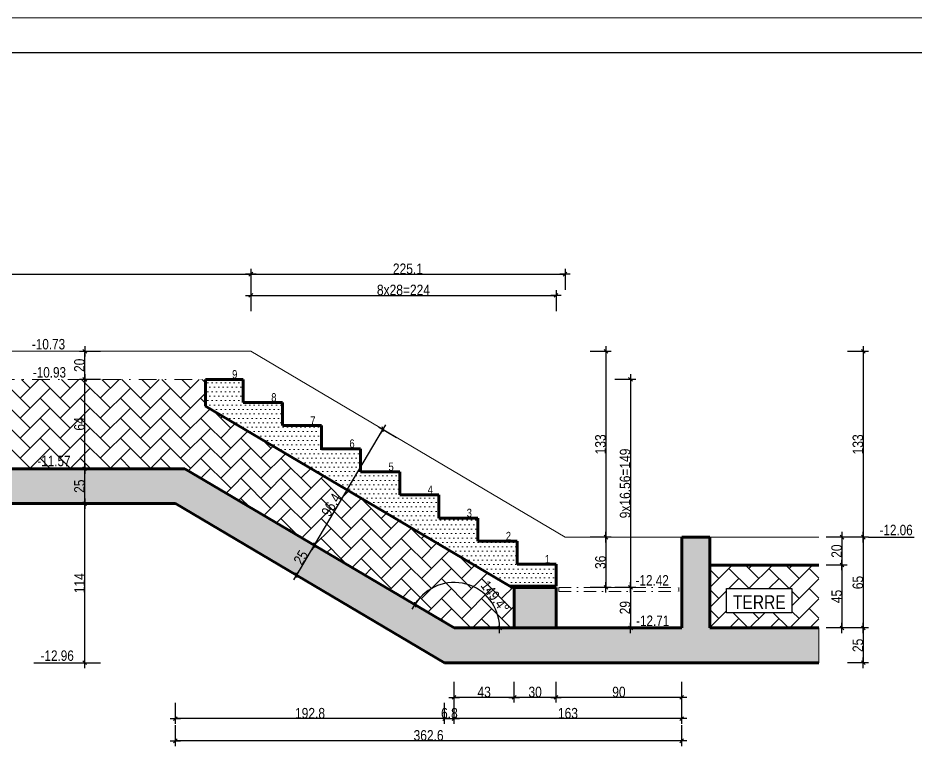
# Model space of a CAD drawing. Header units: centimetres. Extents: x 10776 to 19730, y -16504 to -13534.
# Drawn here: x 16549 to 17836, y -14577 to -13534 of the extents above; entities that cross this region are included whole.
import ezdxf
from ezdxf.enums import TextEntityAlignment as Align

# ---------------------------------------------------------------- set-up
doc = ezdxf.new("R2010")
doc.units = ezdxf.units.CM
doc.header["$PDMODE"] = 1
doc.header["$PDSIZE"] = -2
doc.linetypes.add('TIRETPTX2', pattern=[50.8, 25.4, -12.7, 0, -12.7])
for name, color, linetype in [('01_cote_gen', 4, 'Continuous'), ('01_linteaux', 2, 'Continuous'), ('01_poch_BN', 9, 'Continuous'), ('01_poch_murs', 253, 'Continuous'), ('01_texte', 230, 'Continuous'), ('AA_COTES', 2, 'Continuous')]:
    doc.layers.add(name, color=color, linetype=linetype)
doc.layers.add('01_murs_coup', color=5, linetype='Continuous', lineweight=60)
doc.layers.add('01_tram_axes', color=2, linetype='TIRETPTX2', lineweight=9)
doc.styles.add('MATTE_TXT', font='arial.ttf')
doc.styles.add('STYLE2', font='ARIALN.TTF')
doc.dimstyles.new('JB25', dxfattribs={"dimscale": 0.1, "dimtxt": 150, "dimasz": 15, "dimexe": 0.1, "dimexo": 0.1, "dimgap": 0.09, "dimtad": 1, "dimdec": 1, "dimlfac": 0.5, "dimdsep": 46, "dimtxsty": 'STYLE2', "dimblk1": 'BOND_G', "dimblk2": 'BOND_D', "dimsah": 1, "dimcen": 1.5, "dimdle": 0.01, "dimse1": 1, "dimse2": 1, "dimclrd": 4, "dimclre": 2, "dimclrt": 6, "dimazin": 2, "dimtfac": 2.333333, "dimtdec": 1, "dimtix": 1, "dimtmove": 2, "dimatfit": 3, "dimldrblk": 'BOND_G', "dimfxl": 1, "dimtolj": 1, "dimtzin": 0, "dimarcsym": 0})

# ---------------------------------------------------------------- blocks, each defined once
blk = doc.blocks.new('BOND_G')
at = {"layer": 'AA_COTES', "color": 0}
for p, q in [((0, -5), (0, 15)), ((5, 0), (-5, 0)), ((1.77, 1.77), (-1.77, -1.77))]:
    blk.add_line(p, q, dxfattribs=at)
blk = doc.blocks.new('BOND_D')
at = {"layer": 'AA_COTES', "color": 0}
for p, q in [((5, 0), (-5, 0)), ((-1.77, -1.77), (1.77, 1.77)), ((0, 5), (0, -15))]:
    blk.add_line(p, q, dxfattribs=at)
blk = doc.blocks.new('*D3268')
at = {"layer": '01_poch_BN', "color": 4, "lineweight": -2, "transparency": 16777216}
blk.add_line((17498.6, -14537.9), (17175.6, -14537.9), dxfattribs=at)
at = {"layer": 'Defpoints', "color": 0, "lineweight": 0, "transparency": 16777216}
for p in [(17174.1, -14515), (17500.1, -14515), (17174.1, -14537.9)]:
    blk.add_point(p, dxfattribs=at)
at = {"layer": '01_poch_BN', "color": 4, "lineweight": -2, "transparency": 16777216, "xscale": 1.5, "yscale": 1.5, "zscale": 1.5, "rotation": 180}
blk.add_blockref('BOND_D', (17174.1, -14537.9), dxfattribs=at)
at = {"layer": '01_poch_BN', "color": 4, "lineweight": -2, "transparency": 16777216, "xscale": 1.5, "yscale": 1.5, "zscale": 1.5}
blk.add_blockref('BOND_G', (17500.1, -14537.9), dxfattribs=at)
at = {"layer": '01_poch_BN', "color": 6, "lineweight": 0, "transparency": 16777216, "insert": (17337.1, -14530.2), "char_height": 15, "attachment_point": 5, "style": 'STYLE2'}
blk.add_mtext('\\A1;163', dxfattribs=at)
blk = doc.blocks.new('*D3269')
at = {"layer": '01_poch_BN', "color": 4, "lineweight": -2, "transparency": 16777216}
blk.add_line((17391.4, -14013.3), (17391.4, -14276.4), dxfattribs=at)
at = {"layer": 'Defpoints', "color": 0, "lineweight": 0, "transparency": 16777216}
for p in [(16843.2, -14011.8), (17350.3, -14277.9), (17391.4, -14277.9)]:
    blk.add_point(p, dxfattribs=at)
at = {"layer": '01_poch_BN', "color": 4, "lineweight": -2, "transparency": 16777216, "xscale": 1.5, "yscale": 1.5, "zscale": 1.5}
for name, p, rotation in [('BOND_G', (17391.4, -14011.8), 90), ('BOND_D', (17391.4, -14277.9), 270)]:
    blk.add_blockref(name, p, dxfattribs=dict(at, rotation=rotation))
at = {"layer": '01_poch_BN', "color": 6, "lineweight": 0, "transparency": 16777216, "insert": (17383.7, -14144.9), "char_height": 15, "attachment_point": 5, "rotation": 90, "style": 'STYLE2'}
blk.add_mtext('\\A1;133', dxfattribs=at)
blk = doc.blocks.new('*D3285')
at = {"layer": '01_poch_BN', "color": 4, "lineweight": -2, "transparency": 16777216}
for p, q in [((17158.9, -14537.9), (17157.4, -14537.9)), ((17160.4, -14537.9), (17174.1, -14537.9)), ((17175.6, -14537.9), (17177.1, -14537.9))]:
    blk.add_line(p, q, dxfattribs=at)
at = {"layer": 'Defpoints', "color": 0, "lineweight": 0, "transparency": 16777216}
for p in [(17160.4, -14457.9), (17174.1, -14515.4), (17174.1, -14537.9)]:
    blk.add_point(p, dxfattribs=at)
at = {"layer": '01_poch_BN', "color": 4, "lineweight": -2, "transparency": 16777216, "xscale": 1.5, "yscale": 1.5, "zscale": 1.5}
blk.add_blockref('BOND_G', (17160.4, -14537.9), dxfattribs=at)
at = {"layer": '01_poch_BN', "color": 4, "lineweight": -2, "transparency": 16777216, "xscale": 1.5, "yscale": 1.5, "zscale": 1.5, "rotation": 180}
blk.add_blockref('BOND_D', (17174.1, -14537.9), dxfattribs=at)
at = {"layer": '01_poch_BN', "color": 6, "lineweight": 0, "transparency": 16777216, "insert": (17167.3, -14530.2), "char_height": 15, "attachment_point": 5, "style": 'STYLE2'}
blk.add_mtext('\\A1;6.8', dxfattribs=at)
blk = doc.blocks.new('*D3286')
at = {"layer": '01_poch_BN', "color": 4, "lineweight": -2, "transparency": 16777216}
blk.add_line((17498.6, -14569.7), (16776.4, -14569.7), dxfattribs=at)
at = {"layer": 'Defpoints', "color": 0, "lineweight": 0, "transparency": 16777216}
for p in [(16774.9, -14229.9), (17500.1, -14545.4), (16774.9, -14569.7)]:
    blk.add_point(p, dxfattribs=at)
at = {"layer": '01_poch_BN', "color": 4, "lineweight": -2, "transparency": 16777216, "xscale": 1.5, "yscale": 1.5, "zscale": 1.5, "rotation": 180}
blk.add_blockref('BOND_D', (16774.9, -14569.7), dxfattribs=at)
at = {"layer": '01_poch_BN', "color": 4, "lineweight": -2, "transparency": 16777216, "xscale": 1.5, "yscale": 1.5, "zscale": 1.5}
blk.add_blockref('BOND_G', (17500.1, -14569.7), dxfattribs=at)
at = {"layer": '01_poch_BN', "color": 6, "lineweight": 0, "transparency": 16777216, "insert": (17137.5, -14562), "char_height": 15, "attachment_point": 5, "style": 'STYLE2'}
blk.add_mtext('\\A1;362.6', dxfattribs=at)
blk = doc.blocks.new('*D3287')
at = {"layer": '01_poch_BN', "color": 4, "lineweight": -2, "transparency": 16777216}
blk.add_line((17158.9, -14537.9), (16776.4, -14537.9), dxfattribs=at)
at = {"layer": 'Defpoints', "color": 0, "lineweight": 0, "transparency": 16777216}
for p in [(16774.9, -14229.9), (17160.4, -14515.4), (16774.9, -14537.9)]:
    blk.add_point(p, dxfattribs=at)
at = {"layer": '01_poch_BN', "color": 4, "lineweight": -2, "transparency": 16777216, "xscale": 1.5, "yscale": 1.5, "zscale": 1.5, "rotation": 180}
blk.add_blockref('BOND_D', (16774.9, -14537.9), dxfattribs=at)
at = {"layer": '01_poch_BN', "color": 4, "lineweight": -2, "transparency": 16777216, "xscale": 1.5, "yscale": 1.5, "zscale": 1.5}
blk.add_blockref('BOND_G', (17160.4, -14537.9), dxfattribs=at)
at = {"layer": '01_poch_BN', "color": 6, "lineweight": 0, "transparency": 16777216, "insert": (16967.7, -14530.2), "char_height": 15, "attachment_point": 5, "style": 'STYLE2'}
blk.add_mtext('\\A1;192.8', dxfattribs=at)
blk = doc.blocks.new('*D3288')
at = {"layer": '01_poch_BN', "color": 4, "lineweight": -2, "transparency": 16777216}
blk.add_line((16645.1, -14456.4), (16645.1, -14231.4), dxfattribs=at)
at = {"layer": 'Defpoints', "color": 0, "lineweight": 0, "transparency": 16777216}
for p in [(16645.1, -14229.9), (16745.7, -14229.9), (17176.9, -14457.9)]:
    blk.add_point(p, dxfattribs=at)
at = {"layer": '01_poch_BN', "color": 4, "lineweight": -2, "transparency": 16777216, "xscale": 1.5, "yscale": 1.5, "zscale": 1.5}
for name, p, rotation in [('BOND_D', (16645.1, -14229.9), 90), ('BOND_G', (16645.1, -14457.9), 270)]:
    blk.add_blockref(name, p, dxfattribs=dict(at, rotation=rotation))
at = {"layer": '01_poch_BN', "color": 6, "lineweight": 0, "transparency": 16777216, "insert": (16637.6, -14343.9), "char_height": 15, "attachment_point": 5, "rotation": 90, "style": 'STYLE2'}
blk.add_mtext('\\A1;114', dxfattribs=at)
blk = doc.blocks.new('*D3289')
at = {"layer": '01_poch_BN', "color": 4, "lineweight": -2, "transparency": 16777216}
blk.add_line((16645.1, -14228.4), (16645.1, -14181.4), dxfattribs=at)
at = {"layer": 'Defpoints', "color": 0, "lineweight": 0, "transparency": 16777216}
for p in [(16645.1, -14179.9), (16702.2, -14179.9), (16688.1, -14229.9)]:
    blk.add_point(p, dxfattribs=at)
at = {"layer": '01_poch_BN', "color": 4, "lineweight": -2, "transparency": 16777216, "xscale": 1.5, "yscale": 1.5, "zscale": 1.5}
for name, p, rotation in [('BOND_D', (16645.1, -14179.9), 90), ('BOND_G', (16645.1, -14229.9), 270)]:
    blk.add_blockref(name, p, dxfattribs=dict(at, rotation=rotation))
at = {"layer": '01_poch_BN', "color": 6, "lineweight": 0, "transparency": 16777216, "insert": (16637.5, -14204.9), "char_height": 15, "attachment_point": 5, "rotation": 90, "style": 'STYLE2'}
blk.add_mtext('\\A1;25', dxfattribs=at)
blk = doc.blocks.new('*D3290')
at = {"layer": '01_poch_BN', "color": 4, "lineweight": -2, "transparency": 16777216}
blk.add_line((17760.1, -14409.4), (17760.1, -14456.4), dxfattribs=at)
at = {"layer": 'Defpoints', "color": 0, "lineweight": 0, "transparency": 16777216}
for p in [(17682.4, -14407.9), (17682.4, -14457.9), (17760.1, -14457.9)]:
    blk.add_point(p, dxfattribs=at)
at = {"layer": '01_poch_BN', "color": 4, "lineweight": -2, "transparency": 16777216, "xscale": 1.5, "yscale": 1.5, "zscale": 1.5}
for name, p, rotation in [('BOND_G', (17760.1, -14407.9), 90), ('BOND_D', (17760.1, -14457.9), 270)]:
    blk.add_blockref(name, p, dxfattribs=dict(at, rotation=rotation))
at = {"layer": '01_poch_BN', "color": 6, "lineweight": 0, "transparency": 16777216, "insert": (17752.4, -14432.9), "char_height": 15, "attachment_point": 5, "rotation": 90, "style": 'STYLE2'}
blk.add_mtext('\\A1;25', dxfattribs=at)
blk = doc.blocks.new('*D3291')
at = {"layer": '01_poch_BN', "color": 4, "lineweight": -2, "transparency": 16777216}
blk.add_line((16949.2, -14331.2), (16973.1, -14290.8), dxfattribs=at)
at = {"layer": 'Defpoints', "color": 0, "lineweight": 0, "transparency": 16777216}
for p in [(16973.9, -14289.5), (16985.4, -14296.3), (16959.9, -14339.3)]:
    blk.add_point(p, dxfattribs=at)
at = {"layer": '01_poch_BN', "color": 4, "lineweight": -2, "transparency": 16777216, "xscale": 1.5, "yscale": 1.5, "zscale": 1.5}
for name, p, rotation in [('BOND_D', (16973.9, -14289.5), 59.39871720346422), ('BOND_G', (16948.4, -14332.5), 239.3987172034642)]:
    blk.add_blockref(name, p, dxfattribs=dict(at, rotation=rotation))
at = {"layer": '01_poch_BN', "color": 6, "lineweight": 0, "transparency": 16777216, "insert": (16954.6, -14307.1), "char_height": 15, "attachment_point": 5, "rotation": 59.3987, "style": 'STYLE2'}
blk.add_mtext('\\A1;25', dxfattribs=at)
blk = doc.blocks.new('*D3292')
at = {"layer": '01_poch_BN', "color": 4, "lineweight": -2, "transparency": 16777216}
blk.add_line((16974.7, -14288.2), (17071.3, -14124.8), dxfattribs=at)
at = {"layer": 'Defpoints', "color": 0, "lineweight": 0, "transparency": 16777216}
for p in [(17072, -14123.5), (17088.8, -14133.4), (16985.4, -14296.3)]:
    blk.add_point(p, dxfattribs=at)
at = {"layer": '01_poch_BN', "color": 4, "lineweight": -2, "transparency": 16777216, "xscale": 1.5, "yscale": 1.5, "zscale": 1.5}
for name, p, rotation in [('BOND_D', (17072, -14123.5), 59.39871720342518), ('BOND_G', (16973.9, -14289.5), 239.3987172034252)]:
    blk.add_blockref(name, p, dxfattribs=dict(at, rotation=rotation))
at = {"layer": '01_poch_BN', "color": 6, "lineweight": 0, "transparency": 16777216, "insert": (16998, -14231.7), "char_height": 15, "attachment_point": 5, "rotation": 59.3987, "style": 'STYLE2'}
blk.add_mtext('\\A1;96.4', dxfattribs=at)
blk = doc.blocks.new('*D3293')
at = {"layer": '01_poch_BN', "color": 4, "lineweight": -2, "transparency": 16777216}
blk.add_arc((17174.1, -14407.9), 65.1, 1.3206, 148.0781, dxfattribs=at)
at = {"layer": 'Defpoints', "color": 0, "lineweight": 0, "transparency": 16777216}
for p in [(17163.2, -14343.7), (17085.8, -14355.6), (17174.1, -14407.9), (17236, -14407.9)]:
    blk.add_point(p, dxfattribs=at)
at = {"layer": '01_poch_BN', "color": 4, "lineweight": -2, "transparency": 16777216, "xscale": 1.5, "yscale": 1.5, "zscale": 1.5}
for name, p, rotation in [('BOND_D', (17118.1, -14374.7), 238.7384317164333), ('BOND_G', (17239.2, -14407.9), 270.6602854870356)]:
    blk.add_blockref(name, p, dxfattribs=dict(at, rotation=rotation))
at = {"layer": '01_poch_BN', "color": 6, "lineweight": 0, "transparency": 16777216, "insert": (17232.7, -14363.5), "char_height": 15, "attachment_point": 5, "rotation": 307.0967, "style": 'STYLE2'}
blk.add_mtext('\\A1;149.4°', dxfattribs=at)
blk = doc.blocks.new('*D3244')
at = {"layer": '01_cote_gen', "color": 4, "lineweight": -2, "transparency": 16777216}
blk.add_line((17760.1, -14279.4), (17760.1, -14406.4), dxfattribs=at)
at = {"layer": 'Defpoints', "color": 0, "lineweight": 0, "transparency": 16777216}
for p in [(17540.1, -14277.9), (17741.2, -14407.9), (17760.1, -14407.9)]:
    blk.add_point(p, dxfattribs=at)
at = {"layer": '01_cote_gen', "color": 4, "lineweight": -2, "transparency": 16777216, "xscale": 1.5, "yscale": 1.5, "zscale": 1.5}
for name, p, rotation in [('BOND_G', (17760.1, -14277.9), 90), ('BOND_D', (17760.1, -14407.9), 270)]:
    blk.add_blockref(name, p, dxfattribs=dict(at, rotation=rotation))
at = {"layer": '01_cote_gen', "color": 6, "lineweight": 0, "transparency": 16777216, "insert": (17752.4, -14342.9), "char_height": 15, "attachment_point": 5, "rotation": 90, "style": 'STYLE2'}
blk.add_mtext('\\A1;65', dxfattribs=at)
blk = doc.blocks.new('*D3245')
at = {"layer": '01_cote_gen', "color": 4, "lineweight": -2, "transparency": 16777216}
blk.add_line((17729.6, -14279.4), (17729.6, -14316.4), dxfattribs=at)
at = {"layer": 'Defpoints', "color": 0, "lineweight": 0, "transparency": 16777216}
for p in [(17540.1, -14277.9), (17721.6, -14317.9), (17729.6, -14317.9)]:
    blk.add_point(p, dxfattribs=at)
at = {"layer": '01_cote_gen', "color": 4, "lineweight": -2, "transparency": 16777216, "xscale": 1.5, "yscale": 1.5, "zscale": 1.5}
for name, p, rotation in [('BOND_G', (17729.6, -14277.9), 90), ('BOND_D', (17729.6, -14317.9), 270)]:
    blk.add_blockref(name, p, dxfattribs=dict(at, rotation=rotation))
at = {"layer": '01_cote_gen', "color": 6, "lineweight": 0, "transparency": 16777216, "insert": (17722, -14297.9), "char_height": 15, "attachment_point": 5, "rotation": 90, "style": 'STYLE2'}
blk.add_mtext('\\A1;20', dxfattribs=at)
blk = doc.blocks.new('*D3246')
at = {"layer": '01_cote_gen', "color": 4, "lineweight": -2, "transparency": 16777216}
blk.add_line((17729.6, -14319.4), (17729.6, -14406.4), dxfattribs=at)
at = {"layer": 'Defpoints', "color": 0, "lineweight": 0, "transparency": 16777216}
for p in [(17718.9, -14317.9), (17729.6, -14407.9), (17738.7, -14407.9)]:
    blk.add_point(p, dxfattribs=at)
at = {"layer": '01_cote_gen', "color": 4, "lineweight": -2, "transparency": 16777216, "xscale": 1.5, "yscale": 1.5, "zscale": 1.5}
for name, p, rotation in [('BOND_G', (17729.6, -14317.9), 90), ('BOND_D', (17729.6, -14407.9), 270)]:
    blk.add_blockref(name, p, dxfattribs=dict(at, rotation=rotation))
at = {"layer": '01_cote_gen', "color": 6, "lineweight": 0, "transparency": 16777216, "insert": (17722, -14362.9), "char_height": 15, "attachment_point": 5, "rotation": 90, "style": 'STYLE2'}
blk.add_mtext('\\A1;45', dxfattribs=at)
blk = doc.blocks.new('*D3247')
at = {"layer": '01_cote_gen', "color": 4, "lineweight": -2, "transparency": 16777216}
blk.add_line((17426.7, -14053.4), (17426.7, -14348.4), dxfattribs=at)
at = {"layer": 'Defpoints', "color": 0, "lineweight": 0, "transparency": 16777216}
for p in [(16904.5, -14051.9), (17421.4, -14349.9), (17426.7, -14349.9)]:
    blk.add_point(p, dxfattribs=at)
at = {"layer": '01_cote_gen', "color": 4, "lineweight": -2, "transparency": 16777216, "xscale": 1.5, "yscale": 1.5, "zscale": 1.5}
for name, p, rotation in [('BOND_G', (17426.7, -14051.9), 90), ('BOND_D', (17426.7, -14349.9), 270)]:
    blk.add_blockref(name, p, dxfattribs=dict(at, rotation=rotation))
at = {"layer": '01_cote_gen', "color": 6, "lineweight": 0, "transparency": 16777216, "insert": (17419, -14200.9), "char_height": 15, "attachment_point": 5, "rotation": 90, "style": 'STYLE2'}
blk.add_mtext('\\A1;9x16.56=149', dxfattribs=at)
blk = doc.blocks.new('*D3248')
at = {"layer": '01_cote_gen', "color": 4, "lineweight": -2, "transparency": 16777216}
blk.add_line((17426.7, -14351.4), (17426.7, -14406.4), dxfattribs=at)
at = {"layer": 'Defpoints', "color": 0, "lineweight": 0, "transparency": 16777216}
for p in [(17404.2, -14349.9), (17412.4, -14407.9), (17426.7, -14407.9)]:
    blk.add_point(p, dxfattribs=at)
at = {"layer": '01_cote_gen', "color": 4, "lineweight": -2, "transparency": 16777216, "xscale": 1.5, "yscale": 1.5, "zscale": 1.5}
for name, p, rotation in [('BOND_G', (17426.7, -14349.9), 90), ('BOND_D', (17426.7, -14407.9), 270)]:
    blk.add_blockref(name, p, dxfattribs=dict(at, rotation=rotation))
at = {"layer": '01_cote_gen', "color": 6, "lineweight": 0, "transparency": 16777216, "insert": (17419, -14378.9), "char_height": 15, "attachment_point": 5, "rotation": 90, "style": 'STYLE2'}
blk.add_mtext('\\A1;29', dxfattribs=at)
blk = doc.blocks.new('*D3250')
at = {"layer": '01_cote_gen', "color": 4, "lineweight": -2, "transparency": 16777216}
blk.add_line((17391.4, -14279.4), (17391.4, -14348.4), dxfattribs=at)
at = {"layer": 'Defpoints', "color": 0, "lineweight": 0, "transparency": 16777216}
for p in [(17363.5, -14277.9), (17380.2, -14349.9), (17391.4, -14349.9)]:
    blk.add_point(p, dxfattribs=at)
at = {"layer": '01_cote_gen', "color": 4, "lineweight": -2, "transparency": 16777216, "xscale": 1.5, "yscale": 1.5, "zscale": 1.5}
for name, p, rotation in [('BOND_G', (17391.4, -14277.9), 90), ('BOND_D', (17391.4, -14349.9), 270)]:
    blk.add_blockref(name, p, dxfattribs=dict(at, rotation=rotation))
at = {"layer": '01_cote_gen', "color": 6, "lineweight": 0, "transparency": 16777216, "insert": (17383.7, -14313.9), "char_height": 15, "attachment_point": 5, "rotation": 90, "style": 'STYLE2'}
blk.add_mtext('\\A1;36', dxfattribs=at)
blk = doc.blocks.new('*D3251')
at = {"layer": '01_cote_gen', "color": 4, "lineweight": -2, "transparency": 16777216}
blk.add_line((16645.1, -14178.2), (16645.1, -14053.2), dxfattribs=at)
at = {"layer": 'Defpoints', "color": 0, "lineweight": 0, "transparency": 16777216}
for p in [(16645.1, -14051.7), (16683.2, -14051.7), (16683.2, -14179.7)]:
    blk.add_point(p, dxfattribs=at)
at = {"layer": '01_cote_gen', "color": 4, "lineweight": -2, "transparency": 16777216, "xscale": 1.5, "yscale": 1.5, "zscale": 1.5}
for name, p, rotation in [('BOND_D', (16645.1, -14051.7), 90), ('BOND_G', (16645.1, -14179.7), 270)]:
    blk.add_blockref(name, p, dxfattribs=dict(at, rotation=rotation))
at = {"layer": '01_cote_gen', "color": 6, "lineweight": 0, "transparency": 16777216, "insert": (16637.5, -14115.7), "char_height": 15, "attachment_point": 5, "rotation": 90, "style": 'STYLE2'}
blk.add_mtext('\\A1;64', dxfattribs=at)
blk = doc.blocks.new('*D3252')
at = {"layer": '01_cote_gen', "color": 4, "lineweight": -2, "transparency": 16777216}
blk.add_line((16645.2, -14050.2), (16645.2, -14013.1), dxfattribs=at)
at = {"layer": 'Defpoints', "color": 0, "lineweight": 0, "transparency": 16777216}
for p in [(16645.2, -14011.6), (16710.1, -14011.6), (16710.1, -14051.7)]:
    blk.add_point(p, dxfattribs=at)
at = {"layer": '01_cote_gen', "color": 4, "lineweight": -2, "transparency": 16777216, "xscale": 1.5, "yscale": 1.5, "zscale": 1.5}
for name, p, rotation in [('BOND_D', (16645.2, -14011.6), 90), ('BOND_G', (16645.2, -14051.7), 270)]:
    blk.add_blockref(name, p, dxfattribs=dict(at, rotation=rotation))
at = {"layer": '01_cote_gen', "color": 6, "lineweight": 0, "transparency": 16777216, "insert": (16637.5, -14031.7), "char_height": 15, "attachment_point": 5, "rotation": 90, "style": 'STYLE2'}
blk.add_mtext('\\A1;20', dxfattribs=at)
blk = doc.blocks.new('*D3265')
at = {"layer": '01_cote_gen', "color": 4, "lineweight": -2, "transparency": 16777216}
blk.add_line((17318.6, -14507.5), (17261.6, -14507.5), dxfattribs=at)
at = {"layer": 'Defpoints', "color": 0, "lineweight": 0, "transparency": 16777216}
for p in [(17260.1, -14386.5), (17320.1, -14386.5), (17260.1, -14507.5)]:
    blk.add_point(p, dxfattribs=at)
at = {"layer": '01_cote_gen', "color": 4, "lineweight": -2, "transparency": 16777216, "xscale": 1.5, "yscale": 1.5, "zscale": 1.5, "rotation": 180}
blk.add_blockref('BOND_D', (17260.1, -14507.5), dxfattribs=at)
at = {"layer": '01_cote_gen', "color": 4, "lineweight": -2, "transparency": 16777216, "xscale": 1.5, "yscale": 1.5, "zscale": 1.5}
blk.add_blockref('BOND_G', (17320.1, -14507.5), dxfattribs=at)
at = {"layer": '01_cote_gen', "color": 6, "lineweight": 0, "transparency": 16777216, "insert": (17290.1, -14499.8), "char_height": 15, "attachment_point": 5, "style": 'STYLE2'}
blk.add_mtext('\\A1;30', dxfattribs=at)
blk = doc.blocks.new('*D3266')
at = {"layer": '01_cote_gen', "color": 4, "lineweight": -2, "transparency": 16777216}
blk.add_line((17258.6, -14507.5), (17175.6, -14507.5), dxfattribs=at)
at = {"layer": 'Defpoints', "color": 0, "lineweight": 0, "transparency": 16777216}
for p in [(17174.1, -14376.4), (17260.1, -14376.4), (17174.1, -14507.5)]:
    blk.add_point(p, dxfattribs=at)
at = {"layer": '01_cote_gen', "color": 4, "lineweight": -2, "transparency": 16777216, "xscale": 1.5, "yscale": 1.5, "zscale": 1.5, "rotation": 180}
blk.add_blockref('BOND_D', (17174.1, -14507.5), dxfattribs=at)
at = {"layer": '01_cote_gen', "color": 4, "lineweight": -2, "transparency": 16777216, "xscale": 1.5, "yscale": 1.5, "zscale": 1.5}
blk.add_blockref('BOND_G', (17260.1, -14507.5), dxfattribs=at)
at = {"layer": '01_cote_gen', "color": 6, "lineweight": 0, "transparency": 16777216, "insert": (17217.1, -14499.8), "char_height": 15, "attachment_point": 5, "style": 'STYLE2'}
blk.add_mtext('\\A1;43', dxfattribs=at)
blk = doc.blocks.new('*D3282')
at = {"layer": '01_cote_gen', "color": 4, "lineweight": -2, "transparency": 16777216}
blk.add_line((15909.6, -13901.1), (16881.4, -13901.1), dxfattribs=at)
at = {"layer": 'Defpoints', "color": 0, "lineweight": 0, "transparency": 16777216}
for p in [(16882.9, -13901.1), (15908.1, -13917.3), (16882.9, -14011.6)]:
    blk.add_point(p, dxfattribs=at)
at = {"layer": '01_cote_gen', "color": 4, "lineweight": -2, "transparency": 16777216, "xscale": 1.5, "yscale": 1.5, "zscale": 1.5, "rotation": 180}
blk.add_blockref('BOND_G', (15908.1, -13901.1), dxfattribs=at)
at = {"layer": '01_cote_gen', "color": 4, "lineweight": -2, "transparency": 16777216, "xscale": 1.5, "yscale": 1.5, "zscale": 1.5}
blk.add_blockref('BOND_D', (16882.9, -13901.1), dxfattribs=at)
at = {"layer": '01_cote_gen', "color": 6, "lineweight": 0, "transparency": 16777216, "insert": (16395.5, -13893.5), "char_height": 15, "attachment_point": 5, "style": 'STYLE2'}
blk.add_mtext('\\A1;487.4', dxfattribs=at)
blk = doc.blocks.new('*D3283')
at = {"layer": '01_cote_gen', "color": 4, "lineweight": -2, "transparency": 16777216}
blk.add_line((16884.4, -13901.1), (17331.5, -13901.1), dxfattribs=at)
at = {"layer": 'Defpoints', "color": 0, "lineweight": 0, "transparency": 16777216}
for p in [(17333, -13901.1), (16882.9, -13923.6), (17333, -14277.9)]:
    blk.add_point(p, dxfattribs=at)
at = {"layer": '01_cote_gen', "color": 4, "lineweight": -2, "transparency": 16777216, "xscale": 1.5, "yscale": 1.5, "zscale": 1.5, "rotation": 180}
blk.add_blockref('BOND_G', (16882.9, -13901.1), dxfattribs=at)
at = {"layer": '01_cote_gen', "color": 4, "lineweight": -2, "transparency": 16777216, "xscale": 1.5, "yscale": 1.5, "zscale": 1.5}
blk.add_blockref('BOND_D', (17333, -13901.1), dxfattribs=at)
at = {"layer": '01_cote_gen', "color": 6, "lineweight": 0, "transparency": 16777216, "insert": (17107.9, -13893.5), "char_height": 15, "attachment_point": 5, "style": 'STYLE2'}
blk.add_mtext('\\A1;225.1', dxfattribs=at)
blk = doc.blocks.new('*D3284')
at = {"layer": '01_cote_gen', "color": 4, "lineweight": -2, "transparency": 16777216}
blk.add_line((17760.1, -14013.3), (17760.1, -14276.4), dxfattribs=at)
at = {"layer": 'Defpoints', "color": 0, "lineweight": 0, "transparency": 16777216}
for p in [(17737.6, -14011.8), (17618.3, -14277.9), (17760.1, -14277.9)]:
    blk.add_point(p, dxfattribs=at)
at = {"layer": '01_cote_gen', "color": 4, "lineweight": -2, "transparency": 16777216, "xscale": 1.5, "yscale": 1.5, "zscale": 1.5}
for name, p, rotation in [('BOND_G', (17760.1, -14011.8), 90), ('BOND_D', (17760.1, -14277.9), 270)]:
    blk.add_blockref(name, p, dxfattribs=dict(at, rotation=rotation))
at = {"layer": '01_cote_gen', "color": 6, "lineweight": 0, "transparency": 16777216, "insert": (17752.4, -14144.9), "char_height": 15, "attachment_point": 5, "rotation": 90, "style": 'STYLE2'}
blk.add_mtext('\\A1;133', dxfattribs=at)
blk = doc.blocks.new('*D3270')
at = {"layer": '01_cote_gen', "color": 4, "lineweight": -2, "transparency": 16777216}
blk.add_line((17498.6, -14507.5), (17321.6, -14507.5), dxfattribs=at)
at = {"layer": 'Defpoints', "color": 0, "lineweight": 0, "transparency": 16777216}
for p in [(17500.1, -14407.9), (17320.1, -14485), (17320.1, -14507.5)]:
    blk.add_point(p, dxfattribs=at)
at = {"layer": '01_cote_gen', "color": 4, "lineweight": -2, "transparency": 16777216, "xscale": 1.5, "yscale": 1.5, "zscale": 1.5, "rotation": 180}
blk.add_blockref('BOND_D', (17320.1, -14507.5), dxfattribs=at)
at = {"layer": '01_cote_gen', "color": 4, "lineweight": -2, "transparency": 16777216, "xscale": 1.5, "yscale": 1.5, "zscale": 1.5}
blk.add_blockref('BOND_G', (17500.1, -14507.5), dxfattribs=at)
at = {"layer": '01_cote_gen', "color": 6, "lineweight": 0, "transparency": 16777216, "insert": (17410.1, -14499.8), "char_height": 15, "attachment_point": 5, "style": 'STYLE2'}
blk.add_mtext('\\A1;90', dxfattribs=at)
blk = doc.blocks.new('*D3298')
at = {"layer": '01_cote_gen', "color": 4, "lineweight": -2, "transparency": 16777216}
blk.add_line((16884.4, -13931.5), (17318.6, -13931.5), dxfattribs=at)
at = {"layer": 'Defpoints', "color": 0, "lineweight": 0, "transparency": 16777216}
for p in [(16882.9, -13923.6), (17320.1, -13931.5), (17320.1, -14316.8)]:
    blk.add_point(p, dxfattribs=at)
at = {"layer": '01_cote_gen', "color": 4, "lineweight": -2, "transparency": 16777216, "xscale": 1.5, "yscale": 1.5, "zscale": 1.5, "rotation": 180}
blk.add_blockref('BOND_G', (16882.9, -13931.5), dxfattribs=at)
at = {"layer": '01_cote_gen', "color": 4, "lineweight": -2, "transparency": 16777216, "xscale": 1.5, "yscale": 1.5, "zscale": 1.5}
blk.add_blockref('BOND_D', (17320.1, -13931.5), dxfattribs=at)
at = {"layer": '01_cote_gen', "color": 6, "lineweight": 0, "transparency": 16777216, "insert": (17101.5, -13923.8), "char_height": 15, "attachment_point": 5, "style": 'STYLE2'}
blk.add_mtext('\\A1;8x28=224', dxfattribs=at)

msp = doc.modelspace()

# ---------------------------------------------------------------- hatches: boundary and pattern name
at = {"layer": '01_poch_BN', "lineweight": 0}
h = msp.add_hatch(color=256, dxfattribs=at)
h.dxf.hatch_style = 1
h.paths.add_polyline_path([(15908.1, -13743.87), (15868.1, -13743.87), (15868.1, -13903.87), (15673.74, -13903.87), (15673.74, -13953.87), (15868.1, -13953.87), (15868.1, -14229.87), (16774.91, -14229.87), (17160.42, -14457.87), (17696.43, -14457.87), (17696.43, -14407.87), (17540.26, -14407.87), (17540.26, -14277.87), (17500.08, -14277.87), (17500.08, -14407.87), (17174.1, -14407.87), (16788.59, -14179.87), (15908.1, -14179.87)])
h.paths.add_polyline_path([(16653.01, -14218.06), (16653.01, -14191.45), (16621.78, -14191.45), (16621.78, -14218.06)], flags=24)
h.paths.add_polyline_path([(16961.22, -14326.34), (16974.77, -14303.43), (16947.89, -14287.53), (16934.34, -14310.44)], flags=24)
h = msp.add_hatch(dxfattribs=at)
h.set_pattern_fill('DOTS', color=2, scale=4)
h.set_pattern_definition([(0, (0, -5141.4773), (3.175, 6.35), [0, -6.35])])
h.paths.add_polyline_path([(16984.16, -14118.03), (16928.16, -14118.03), (16928.16, -14084.91), (16872.16, -14084.91), (16872.16, -14051.87), (16818.16, -14051.87), (16818.16, -14090.15), (17253.92, -14347.87), (17320.1, -14347.87), (17320.1, -14316.75), (17264.16, -14316.75), (17264.16, -14283.63), (17208.16, -14283.63), (17208.16, -14250.51), (17152.16, -14250.51), (17152.16, -14217.39), (17096.16, -14217.39), (17096.16, -14184.27), (17040.16, -14184.27), (17040.16, -14151.15), (16984.16, -14151.15)])
h = msp.add_hatch(color=256, dxfattribs=at)
h.dxf.hatch_style = 1
h.paths.add_polyline_path([(17320.1, -14349.87), (17260.1, -14349.87), (17260.1, -14407.87), (17320.1, -14407.87)])
at = {"layer": '01_poch_murs', "lineweight": 0}
h = msp.add_hatch(dxfattribs=at)
h.set_pattern_fill('AR-HBONE', color=256, scale=0.2)
h.set_pattern_definition([(45, (0, -5141.477), (3e-15, 28.73682), [60.96, -20.32]), (135, (14.368, -5127.109), (3e-15, 28.73682), [60.96, -20.32])])
h.paths.add_polyline_path([(16818.16, -14090.15), (16818.16, -14051.87), (15908.1, -14051.87), (15908.1, -14179.87), (16788.59, -14179.87), (17174.1, -14407.87), (17260.1, -14407.87), (17260.1, -14347.87), (17253.92, -14347.87)])
h.paths.add_polyline_path([(16528.65, -14129.9), (16435.18, -14129.9), (16435.18, -14095.3), (16528.65, -14095.3)], flags=16)
h.paths.add_polyline_path([(17202.46, -14354.27), (17234.07, -14414.97), (17261.76, -14400.55), (17230.16, -14339.85)], flags=9)
h.paths.add_polyline_path([(16653.01, -14128.87), (16653.01, -14102.25), (16621.78, -14102.25), (16621.78, -14128.87)], flags=24)
h.paths.add_polyline_path([(17000.95, -14257.12), (17021.79, -14221.87), (16994.91, -14205.97), (16974.07, -14241.22)], flags=24)
h.paths.add_polyline_path([(16573.34, -14180.35), (16628.53, -14180.35), (16628.53, -14157.37), (16573.34, -14157.37)], flags=25)
h.paths.add_polyline_path([(16439.16, -14129.88), (16524.92, -14129.88), (16524.92, -14099.88), (16439.16, -14099.88)], flags=8)
h = msp.add_hatch(dxfattribs=at)
h.set_pattern_fill('AR-HBONE', color=256, scale=0.2)
h.set_pattern_definition([(45, (181.76, -7282.167), (3e-15, 28.73682), [60.96, -20.32]), (135, (196.13, -7267.799), (3e-15, 28.73682), [60.96, -20.32])])
h.paths.add_polyline_path([(17696.43, -14317.87), (17540.26, -14317.87), (17540.26, -14407.87), (17696.43, -14407.87)])
h.paths.add_polyline_path([(17657.78, -14351.52), (17657.78, -14386.12), (17564.32, -14386.12), (17564.32, -14351.52)], flags=16)
h.paths.add_polyline_path([(17568.3, -14386.1), (17654.05, -14386.1), (17654.05, -14356.1), (17568.3, -14356.1)], flags=8)

# ---------------------------------------------------------------- linework, layer by layer
at = {"layer": '01_linteaux', "lineweight": 0}
for p, q in [((16882.85, -14011.64), (15908.1, -14011.64)), ((17333, -14277.87), (16882.85, -14011.64)), ((17500.08, -14277.87), (17333, -14277.87)), ((17540.26, -14277.87), (17696.43, -14277.87)), ((17324.1, -14355.87), (17324.1, -14349.87)), ((17496.08, -14355.87), (17496.08, -14349.87))]:
    msp.add_line(p, q, dxfattribs=at)
at = {"layer": '01_murs_coup'}
for p, q in [((16818.16, -14090.15), (16818.16, -14051.87)), ((16872.16, -14051.87), (16818.16, -14051.87)), ((16872.16, -14084.91), (16872.16, -14051.87)), ((17253.92, -14347.87), (16818.16, -14090.15)), ((16872.16, -14084.91), (16928.16, -14084.91)), ((16928.16, -14118.03), (16928.16, -14084.91)), ((16928.16, -14118.03), (16984.16, -14118.03)), ((16984.16, -14151.15), (16984.16, -14118.03)), ((16984.16, -14151.15), (17040.16, -14151.15)), ((17040.16, -14184.27), (17040.16, -14151.15)), ((15908.1, -14179.87), (16788.59, -14179.87)), ((17174.1, -14407.87), (16788.59, -14179.87)), ((17040.16, -14184.27), (17096.16, -14184.27)), ((17096.16, -14217.39), (17096.16, -14184.27)), ((17096.16, -14217.39), (17152.16, -14217.39)), ((17152.16, -14250.51), (17152.16, -14217.39)), ((15868.1, -14229.87), (16774.91, -14229.87)), ((17160.42, -14457.87), (16774.91, -14229.87)), ((17152.16, -14250.51), (17208.16, -14250.51)), ((17208.16, -14283.63), (17208.16, -14250.51)), ((17208.16, -14283.63), (17264.16, -14283.63)), ((17264.16, -14316.75), (17264.16, -14283.63)), ((17500.08, -14277.87), (17540.26, -14277.87)), ((17500.08, -14407.87), (17500.08, -14277.87)), ((17540.26, -14407.87), (17540.26, -14277.87)), ((17264.16, -14316.75), (17320.1, -14316.75)), ((17320.1, -14347.87), (17320.1, -14316.75)), ((17540.26, -14317.87), (17696.43, -14317.87)), ((17253.92, -14347.87), (17320.1, -14347.87)), ((17260.1, -14407.87), (17260.1, -14349.87)), ((17320.1, -14349.87), (17260.1, -14349.87)), ((17320.1, -14407.87), (17320.1, -14349.87)), ((17174.1, -14407.87), (17500.08, -14407.87)), ((17174.1, -14407.87), (17500.08, -14407.87)), ((17540.26, -14407.87), (17696.43, -14407.87)), ((17160.42, -14457.87), (17696.43, -14457.87))]:
    msp.add_line(p, q, dxfattribs=at)
at = {"layer": '01_poch_BN', "lineweight": 0}
for p, q in [((10775.83, -13534.04), (19729.76, -13534.04)), ((17696.43, -14407.87), (17696.43, -14457.87))]:
    msp.add_line(p, q, dxfattribs=at)
at = {"layer": '01_texte'}
for p, q in [((19679.76, -13584.04), (10825.83, -13584.04)), ((17767.59, -14277.87), (17833.19, -14277.87)), ((16572.03, -14457.87), (16637.64, -14457.87))]:
    msp.add_line(p, q, dxfattribs=at)
msp.add_lwpolyline([(17564.32, -14351.52), (17657.78, -14351.52), (17657.78, -14386.12), (17564.32, -14386.12)], close=True, dxfattribs=at)
at = {"layer": '01_tram_axes'}
msp.add_line((15908.1, -14051.87), (16818.16, -14051.87), dxfattribs=at)
at = {"layer": '01_tram_axes', "ltscale": 0.7}
for p, q in [((17324.1, -14349.87), (17496.08, -14349.87)), ((17324.1, -14355.87), (17496.08, -14355.87))]:
    msp.add_line(p, q, dxfattribs=at)

# ---------------------------------------------------------------- texts
at = {"layer": '01_texte', "style": 'MATTE_TXT', "width": 0.8}
for s, height, p in [('-10.73', 15, (16593.18, -14013.42)), ('-10.93', 15, (16594.48, -14053.78)), ('9', 12, (16859.87, -14054.15)), ('8', 12, (16915.87, -14087.19)), ('7', 12, (16971.87, -14120.31)), ('6', 12, (17027.87, -14153.43)), ('-11.57', 15, (16600.94, -14180.7)), ('5', 12, (17083.87, -14186.55)), ('4', 12, (17139.87, -14219.67)), ('3', 12, (17195.87, -14252.79)), ('-12.06', 15, (17807.1, -14279.65)), ('2', 12, (17251.87, -14285.91)), ('1', 12, (17307.8, -14319.03)), ('-12.42', 15, (17457.77, -14351.79)), ('TERRE', 20, (17611.18, -14387.02)), ('-12.71', 15, (17458.44, -14409.65)), ('-12.96', 15, (16605.61, -14459.65))]:
    msp.add_text(s, height=height, dxfattribs=at).set_placement(p, align=Align.BOTTOM_CENTER)

# ---------------------------------------------------------------- dimensions: what is measured, and where the dimension line sits
at = {"layer": '01_cote_gen', "lineweight": 0}
for base, p1, p2, picture, middle in [((16882.85, -13901.14), (15908.1, -13917.31), (16882.85, -14011.64), '*D3282', (16395.48, -13893.47)), ((17333, -13901.14), (16882.85, -13923.64), (17333, -14277.87), '*D3283', (17107.93, -13893.47)), ((17174.1, -14507.5), (17260.1, -14376.4), (17174.1, -14376.4), '*D3266', (17217.1, -14499.83)), ((17260.1, -14507.5), (17320.1, -14386.49), (17260.1, -14386.49), '*D3265', (17290.1, -14499.83)), ((17320.1, -14507.5), (17500.08, -14407.87), (17320.1, -14485), '*D3270', (17410.09, -14499.83))]:
    dim = msp.add_linear_dim(base=base, p1=p1, p2=p2, dimstyle='JB25', dxfattribs=at)
    dim.commit()
    dim.dimension.update_dxf_attribs({"geometry": picture, "text_midpoint": middle})
dim = msp.add_linear_dim(base=(17320.1, -13931.5), p1=(16882.85, -13923.64), p2=(17320.1, -14316.75), text='8x28=224', dimstyle='JB25', dxfattribs=at)
dim.commit()
dim.dimension.update_dxf_attribs({"geometry": '*D3298', "text_midpoint": (17101.48, -13923.83)})
for base, p1, p2, picture, middle in [((16645.16, -14011.64), (16710.11, -14051.68), (16710.11, -14011.64), '*D3252', (16637.49, -14031.66)), ((17760.09, -14277.87), (17737.59, -14011.84), (17618.35, -14277.87), '*D3284', (17752.42, -14144.86)), ((16645.14, -14051.68), (16683.21, -14179.68), (16683.21, -14051.68), '*D3251', (16637.47, -14115.68)), ((17391.41, -14349.87), (17363.54, -14277.87), (17380.21, -14349.87), '*D3250', (17383.75, -14313.87)), ((17760.09, -14407.87), (17540.06, -14277.87), (17741.22, -14407.87), '*D3244', (17752.42, -14342.87)), ((17729.64, -14317.87), (17540.06, -14277.87), (17721.57, -14317.87), '*D3245', (17721.97, -14297.87)), ((17729.64, -14407.87), (17718.87, -14317.87), (17738.72, -14407.87), '*D3246', (17722, -14362.87)), ((17426.7, -14407.87), (17404.2, -14349.87), (17412.39, -14407.87), '*D3248', (17419.03, -14378.87))]:
    dim = msp.add_linear_dim(base=base, p1=p1, p2=p2, angle=90, dimstyle='JB25', dxfattribs=at)
    dim.commit()
    dim.dimension.update_dxf_attribs({"geometry": picture, "text_midpoint": middle})
dim = msp.add_linear_dim(base=(17426.7, -14349.87), p1=(16904.54, -14051.87), p2=(17421.43, -14349.87), angle=90, text='9x16.56=149', dimstyle='JB25', dxfattribs=at)
dim.commit()
dim.dimension.update_dxf_attribs({"geometry": '*D3247', "text_midpoint": (17419.03, -14200.87)})
at = {"layer": '01_poch_BN', "lineweight": 0}
for base, p1, p2, picture, middle in [((17391.41, -14277.87), (16843.16, -14011.84), (17350.35, -14277.87), '*D3269', (17383.75, -14144.86)), ((16645.14, -14179.87), (16688.15, -14229.87), (16702.25, -14179.87), '*D3289', (16637.47, -14204.87)), ((16645.14, -14229.87), (17176.92, -14457.87), (16745.72, -14229.87), '*D3288', (16637.6, -14343.87)), ((17760.09, -14457.87), (17682.44, -14407.87), (17682.44, -14457.87), '*D3290', (17752.42, -14432.87))]:
    dim = msp.add_linear_dim(base=base, p1=p1, p2=p2, angle=90, dimstyle='JB25', dxfattribs=at)
    dim.commit()
    dim.dimension.update_dxf_attribs({"geometry": picture, "text_midpoint": middle})
dim = msp.add_linear_dim(base=(17072.03, -14123.53), p1=(16985.39, -14296.26), p2=(17088.8, -14133.44), angle=239.39872, dimstyle='JB25', dxfattribs=at)
dim.commit()
dim.dimension.update_dxf_attribs({"geometry": '*D3292', "text_midpoint": (16997.96, -14231.66), "dimtype": 160})
for base, p1, p2, picture, middle in [((16774.91, -14569.65), (17500.08, -14545.38), (16774.91, -14229.87), '*D3286', (17137.5, -14561.98)), ((16774.91, -14537.88), (17160.42, -14515.38), (16774.91, -14229.87), '*D3287', (16967.67, -14530.22)), ((17174.1, -14537.88), (17160.42, -14457.87), (17174.1, -14515.38), '*D3285', (17167.26, -14530.22)), ((17174.1, -14537.88), (17500.08, -14515), (17174.1, -14515), '*D3268', (17337.09, -14530.22))]:
    dim = msp.add_linear_dim(base=base, p1=p1, p2=p2, dimstyle='JB25', dxfattribs=at)
    dim.commit()
    dim.dimension.update_dxf_attribs({"geometry": picture, "text_midpoint": middle})
dim = msp.add_aligned_dim(p1=(16959.94, -14339.3), p2=(16985.39, -14296.26), distance=13.36, dimstyle='JB25', dxfattribs=at)
dim.commit()
dim.dimension.update_dxf_attribs({"geometry": '*D3291', "text_midpoint": (16954.57, -14307.08)})
dim = msp.add_angular_dim_3p(base=(17163.25, -14343.7), center=(17174.1, -14407.87), p1=(17085.76, -14355.62), p2=(17235.99, -14407.87), dimstyle='JB25', dxfattribs=at)
dim.commit()
dim.dimension.update_dxf_attribs({"geometry": '*D3293', "text_midpoint": (17232.74, -14363.53), "dimtype": 165})

doc.saveas('drawing.dxf')
